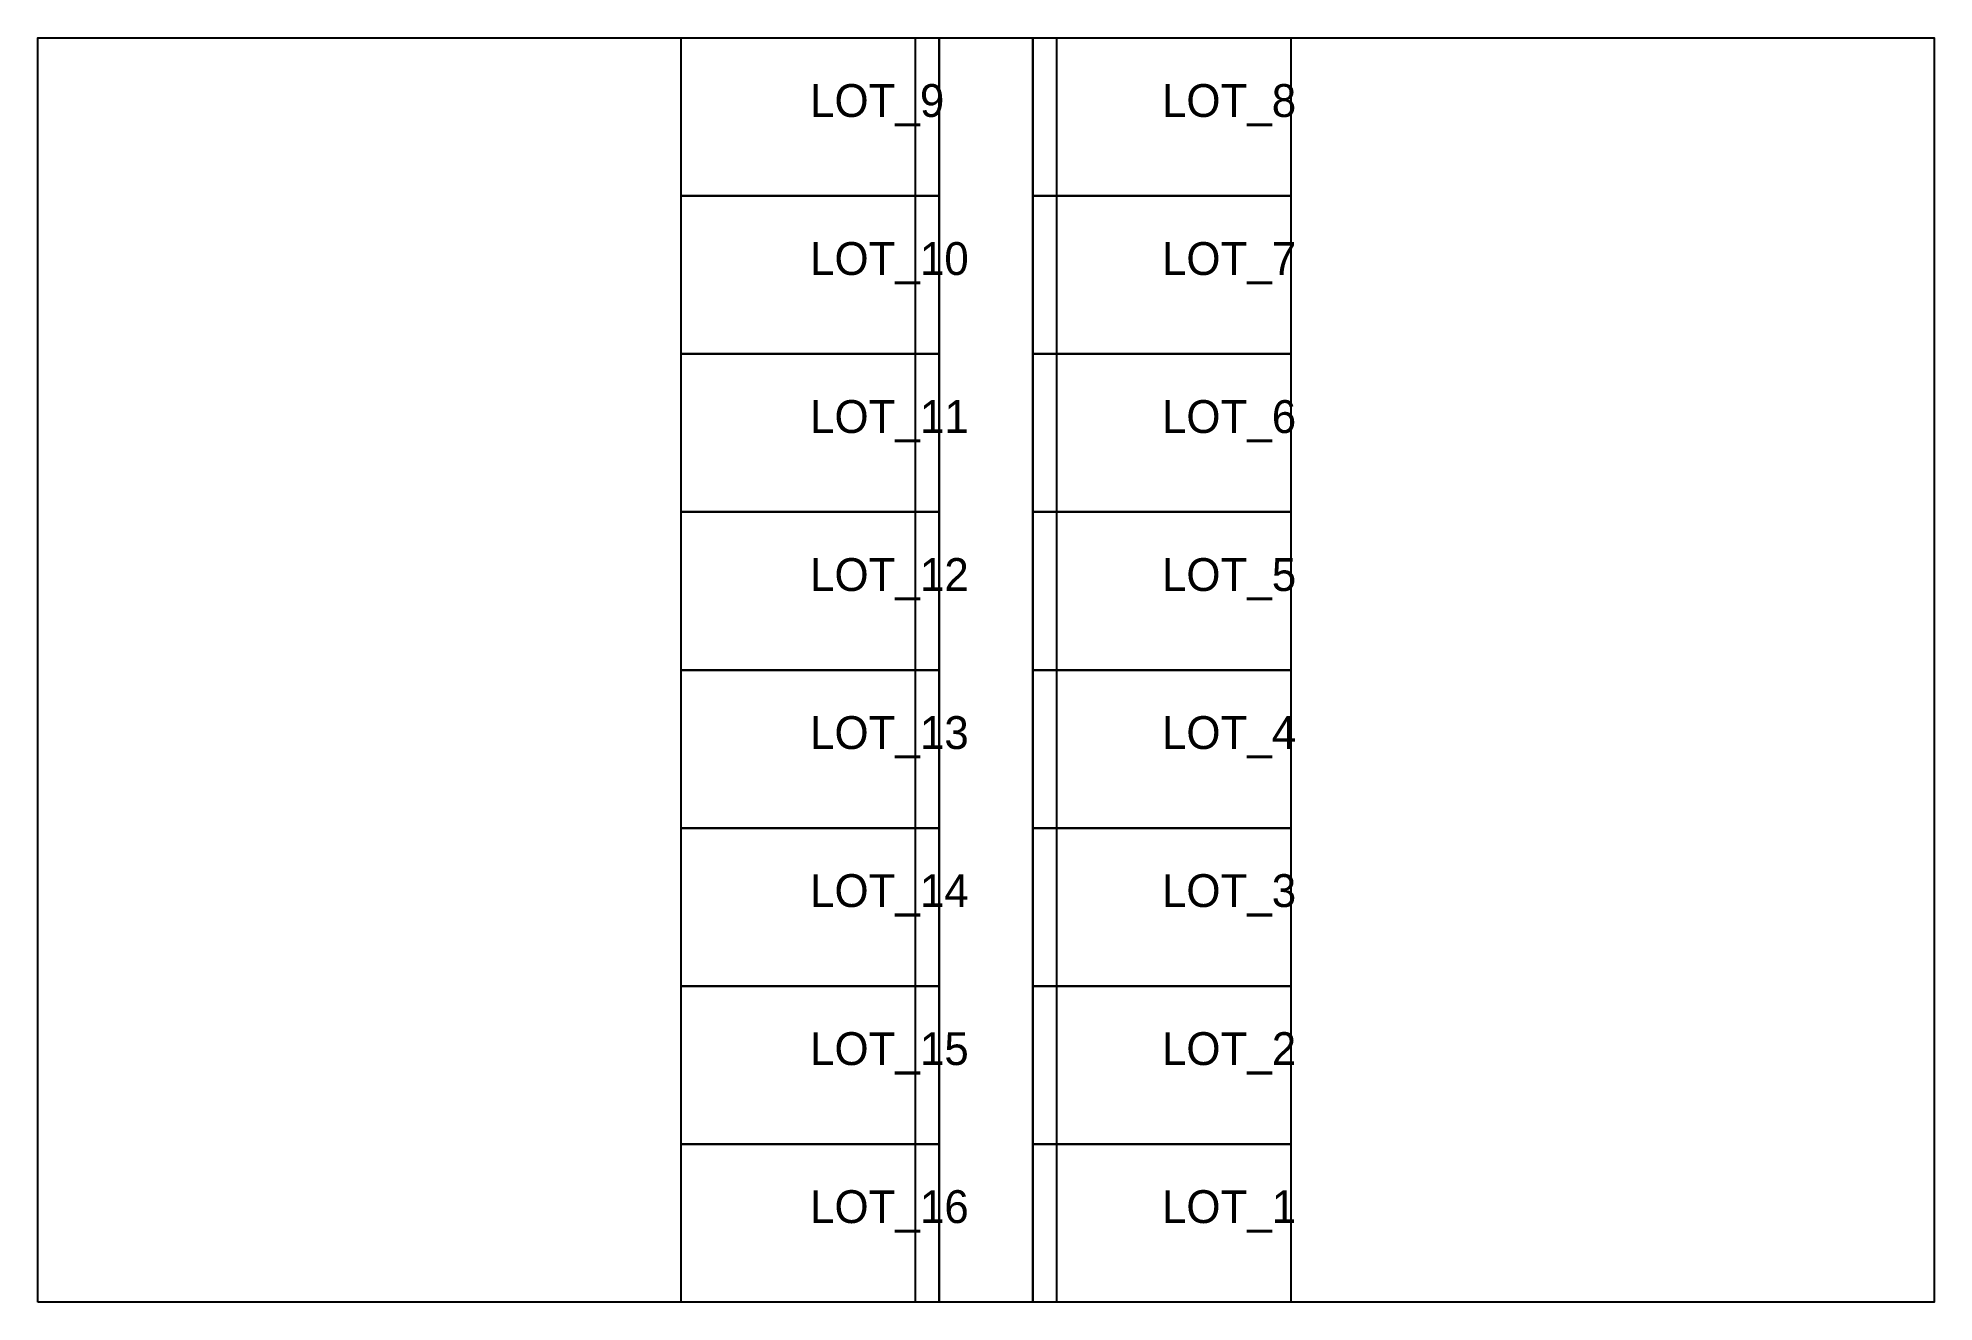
# Model space of a CAD drawing. Header units: metres. Extents: x -404 to 404, y -269 to 269.
import ezdxf

# ---------------------------------------------------------------- set-up
doc = ezdxf.new("R2010")
doc.units = ezdxf.units.M
for name, color, linetype in [('EASEMENTS', 5, 'Continuous'), ('LOT_LABELS', 2, 'Continuous'), ('LOT_LINES', 3, 'Continuous'), ('PARCEL', 7, 'Continuous'), ('ROAD', 1, 'Continuous')]:
    doc.layers.add(name, color=color, linetype=linetype)

msp = doc.modelspace()

# ---------------------------------------------------------------- linework, layer by layer
at = {"layer": 'EASEMENTS'}
for points in [[(-20, -269.44), (-30, -269.44), (-30, 269.44), (-20, 269.44)], [(30, -269.44), (20, -269.44), (20, 269.44), (30, 269.44)]]:
    msp.add_lwpolyline(points, close=True, dxfattribs=at)
at = {"layer": 'LOT_LINES'}
for points in [[(-20, 202.08), (-130, 202.08), (-130, 269.44), (-20, 269.44)], [(20, 269.44), (130, 269.44), (130, 202.08), (20, 202.08)], [(-20, 134.72), (-130, 134.72), (-130, 202.08), (-20, 202.08)], [(20, 202.08), (130, 202.08), (130, 134.72), (20, 134.72)], [(-20, 67.36), (-130, 67.36), (-130, 134.72), (-20, 134.72)], [(20, 134.72), (130, 134.72), (130, 67.36), (20, 67.36)], [(-20, 0), (-130, 0), (-130, 67.36), (-20, 67.36)], [(20, 67.36), (130, 67.36), (130, 0), (20, 0)], [(-20, -67.36), (-130, -67.36), (-130, 0), (-20, 0)], [(20, 0), (130, 0), (130, -67.36), (20, -67.36)], [(-20, -134.72), (-130, -134.72), (-130, -67.36), (-20, -67.36)], [(20, -67.36), (130, -67.36), (130, -134.72), (20, -134.72)], [(-20, -202.08), (-130, -202.08), (-130, -134.72), (-20, -134.72)], [(20, -134.72), (130, -134.72), (130, -202.08), (20, -202.08)], [(-20, -269.44), (-130, -269.44), (-130, -202.08), (-20, -202.08)], [(20, -202.08), (130, -202.08), (130, -269.44), (20, -269.44)]]:
    msp.add_lwpolyline(points, close=True, dxfattribs=at)
at = {"layer": 'PARCEL'}
msp.add_lwpolyline([(-404.17, -269.44), (-404.17, 269.44), (404.17, 269.44), (404.17, -269.44)], close=True, dxfattribs=at)
at = {"layer": 'ROAD'}
msp.add_lwpolyline([(20, -269.44), (-20, -269.44), (-20, 269.44), (20, 269.44)], close=True, dxfattribs=at)

# ---------------------------------------------------------------- texts
at = {"layer": 'LOT_LABELS'}
for s, p in [('LOT_9', (-75, 235.76)), ('LOT_8', (75, 235.76)), ('LOT_10', (-75, 168.4)), ('LOT_7', (75, 168.4)), ('LOT_11', (-75, 101.04)), ('LOT_6', (75, 101.04)), ('LOT_12', (-75, 33.68)), ('LOT_5', (75, 33.68)), ('LOT_13', (-75, -33.68)), ('LOT_4', (75, -33.68)), ('LOT_14', (-75, -101.04)), ('LOT_3', (75, -101.04)), ('LOT_15', (-75, -168.4)), ('LOT_2', (75, -168.4)), ('LOT_16', (-75, -235.76)), ('LOT_1', (75, -235.76))]:
    msp.add_text(s, height=14, dxfattribs=at).set_placement(p)

doc.saveas('drawing.dxf')
